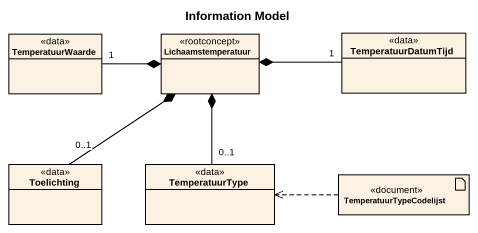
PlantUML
@startuml
title Information Model
allowmixing
hide circle
hide empty members
class TemperatuurDatumTijd <<data>>
class TemperatuurWaarde <<data>>
class Lichaamstemperatuur <<rootconcept>>
class Toelichting <<data>>
class TemperatuurType <<data>>
artifact TemperatuurTypeCodelijst <<document>>
TemperatuurDatumTijd "1" -left-* Lichaamstemperatuur
TemperatuurWaarde "1" -right-* Lichaamstemperatuur
Toelichting "0..1" -up-* Lichaamstemperatuur
TemperatuurType "0..1" -up-* Lichaamstemperatuur
TemperatuurTypeCodelijst .left.> TemperatuurType
@enduml
